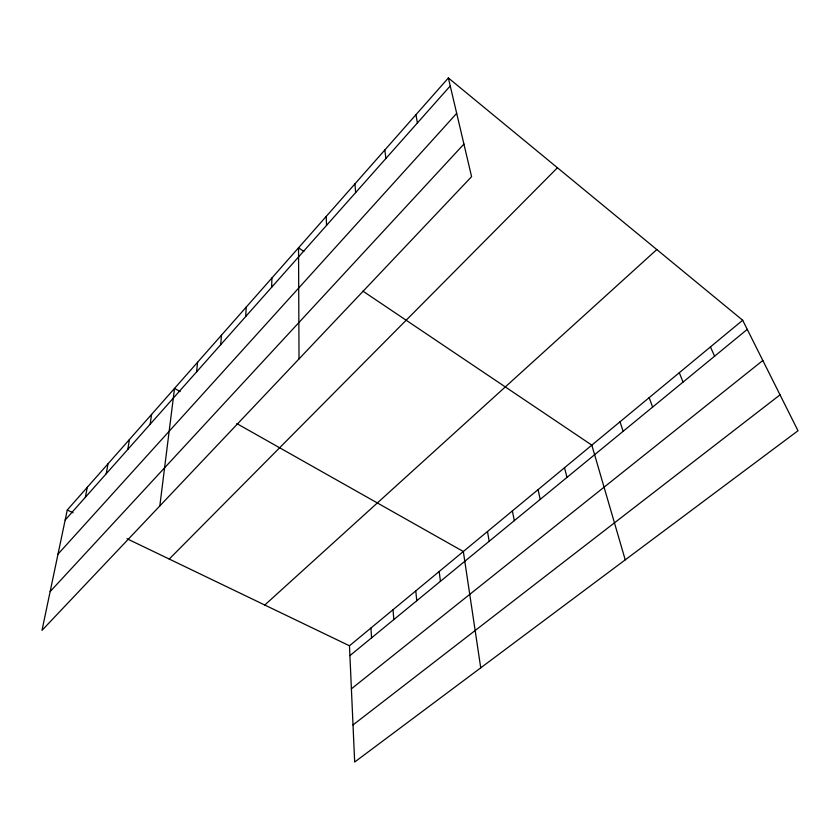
<?xml version="1.0" encoding="UTF-8"?>
<svg xmlns="http://www.w3.org/2000/svg" width="840" height="840" viewBox="0 0 840 840"><rect width="100%" height="100%" fill="white"/><g stroke="black" fill="none" stroke-linecap="round" stroke-linejoin="round"><path stroke-width="1.26" d="M271.645 287.28L271.897 278.019M245.7 316.522L246.225 307.125M220.7 344.705L221.466 335.181M196.581 371.899L197.578 362.26M159.821 505.932L174.521 388.406L180.191 391.608M150.15 424.242L151.578 414.425M127.806 449.431L129.412 439.541M106.208 473.771L108.003 463.817M85.344 497.301L87.308 487.284M67.273 509.985L42 630.368L471.587 176.662L448.361 77.963L67.273 509.985L73.122 512.799M65.163 520.044L450.24 85.942M58.002 554.148L456.687 113.358M50.148 591.581L463.921 144.081M169.239 559.051L557.434 167.759M264.779 605.031L656.807 249.553M742.675 320.24L798 430.742L354.669 762.038L349.471 645.782L742.675 320.24L448.361 77.963M349.913 655.63L747.254 329.385M351.393 688.821L762.825 360.497M353.01 724.941L780.034 394.863M126.956 538.713L349.471 645.782M236.765 423.56L463.334 551.513L480.732 667.832M303.849 251.402L298.536 247.821L299.019 358.911M362.943 291.155L591.822 445.137L625.233 559.85M710.441 346.931L714.609 356.181M679.287 372.729L683.077 382.074M649.163 397.667L652.606 407.096M620.025 421.785L623.133 431.298M564.501 467.754L566.99 477.382M538.03 489.668L540.246 499.349M512.369 510.919L514.322 520.632M415.947 114.702L417.406 122.966M487.483 531.52L489.185 541.275M439.194 571.505L440.423 581.312M384.836 149.982L385.896 158.487M415.758 590.898L416.776 600.716M393.015 609.725L393.834 619.563M354.942 183.876L355.635 192.602M370.933 628.016L371.553 637.854M326.193 216.458L326.55 225.383"/></g></svg>
